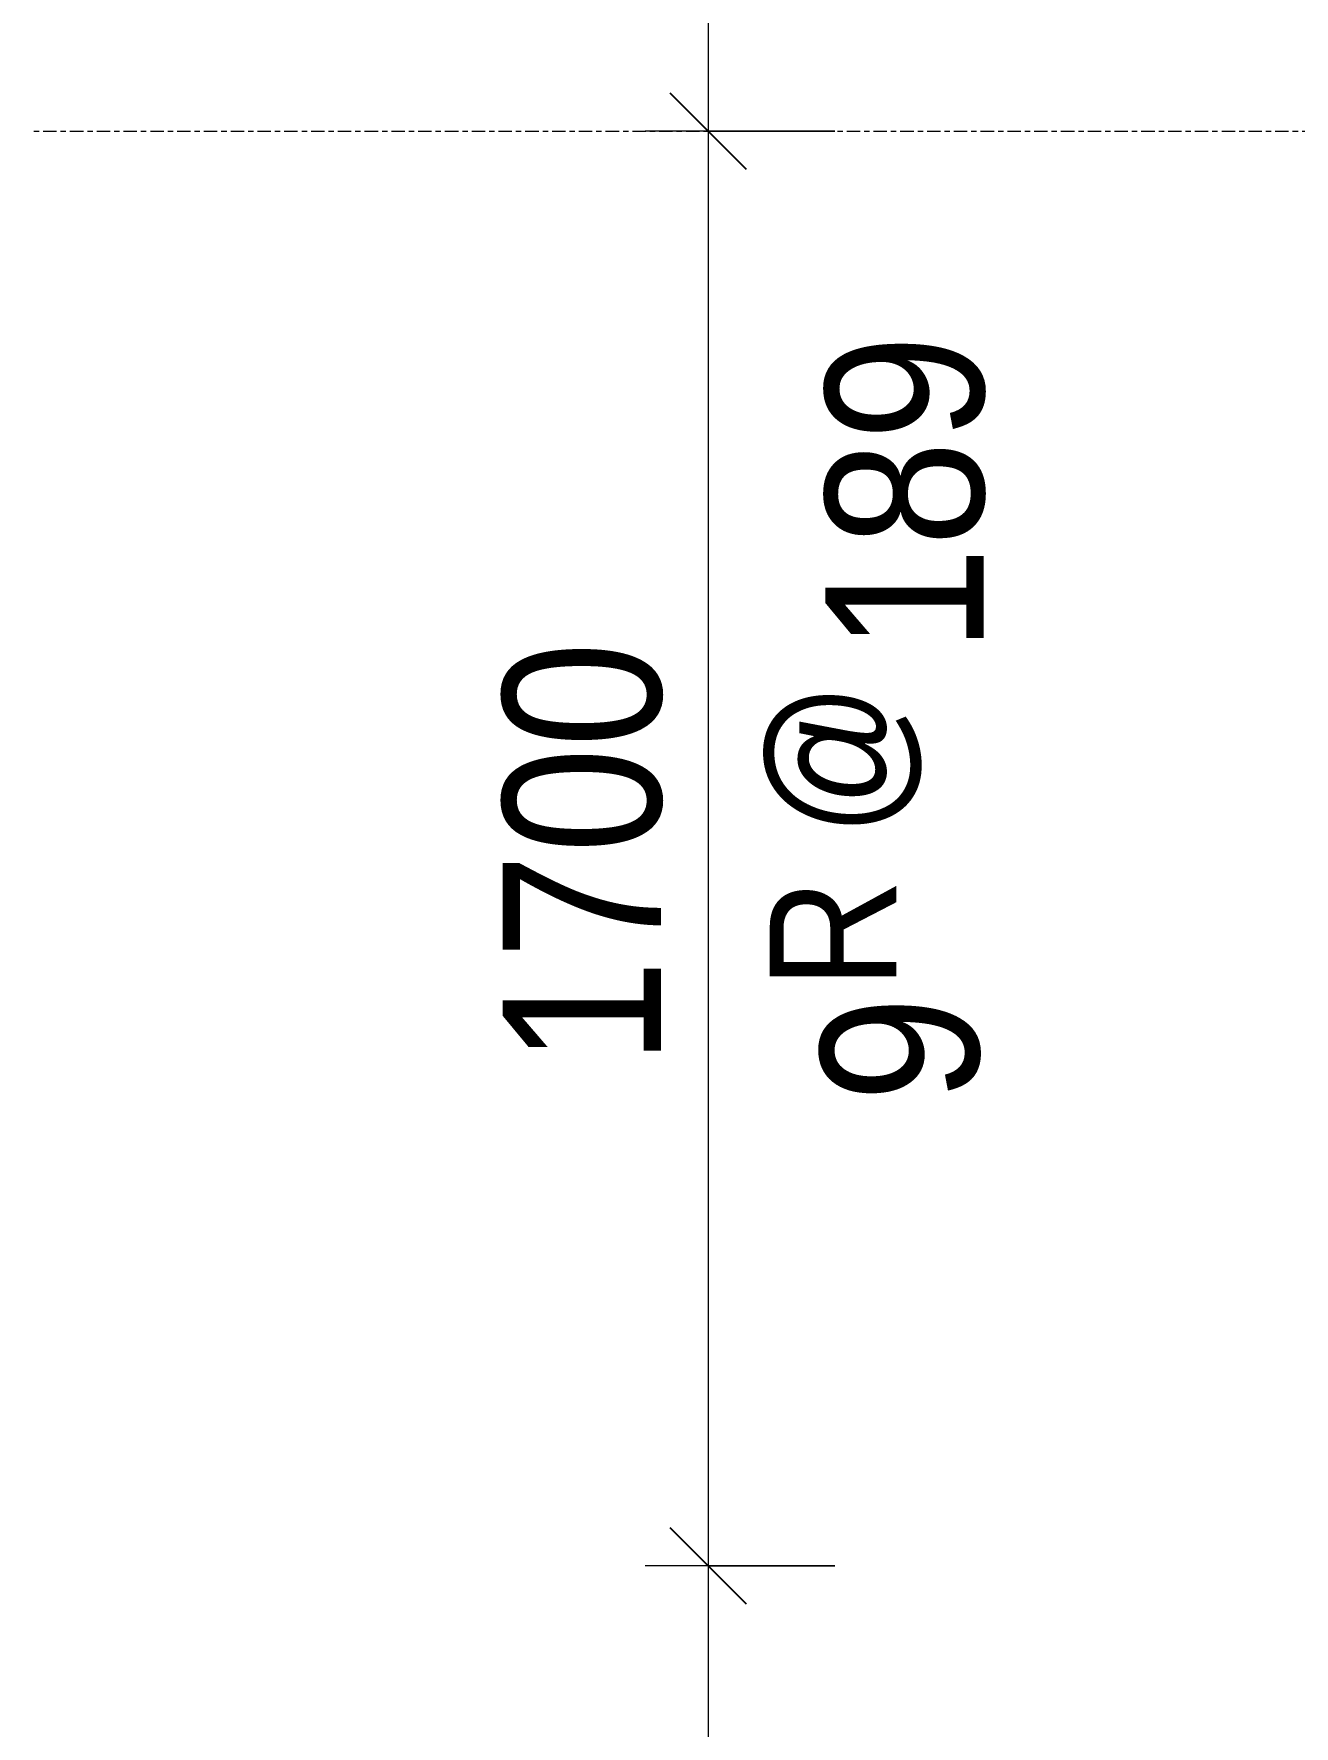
# Model space of a CAD drawing. Header units: millimetres. Extents: x 39389 to 101854, y -4225 to 80933.
# Drawn here: x 85744 to 87238, y 3710 to 5715 of the extents above; entities that cross this region are included whole.
import ezdxf

# ---------------------------------------------------------------- set-up
doc = ezdxf.new("R2010")
doc.units = ezdxf.units.MM
doc.linetypes.add('Centre', pattern=[31.75, 6.35, -4.7625, 15.875, -4.7625])
for name, color, linetype, lineweight in [('A-ANNO-DIMS', 211, 'Continuous', 9), ('A-ANNO-DIMS-75', 211, 'Continuous', 9), ('A-FLOR-LEVL-2', 51, 'Centre', 9), ('S-STRS-IDEN-1', 31, 'Continuous', 9)]:
    doc.layers.add(name, color=color, linetype=linetype, lineweight=lineweight)
doc.styles.add('UTM Avo_1', font='', dxfattribs={"width": 0.9, "height": 187.5})
doc.styles.add('UTM Avo_2', font='', dxfattribs={"width": 0.9, "height": 150})
doc.styles.add('UTM Avo_3', font='', dxfattribs={"width": 0.9, "height": 187.5})
doc.styles.get('UTM Avo_1').set_extended_font_data('UTM Avo')
doc.styles.get('UTM Avo_2').set_extended_font_data('UTM Avo')
doc.styles.get('UTM Avo_3').set_extended_font_data('UTM Avo')
doc.dimstyles.new('1_Dim_chi_tiet_2_5_2', dxfattribs={"dimscale": 304.8, "dimtxt": 187.368928, "dimasz": 0.295276, "dimexe": 0.246063, "dimexo": 0.0625, "dimgap": 0.024606, "dimtad": 1, "dimdec": 0, "dimrnd": 5, "dimzin": 0, "dimdsep": 46, "dimtxsty": 'UTM Avo_1', "dimblk1": 'OBLIQUE', "dimblk2": 'OBLIQUE', "dimsah": 1, "dimcen": 0.09, "dimdle": 0.246063, "dimazin": 0, "dimtfac": 1, "dimtdec": 4, "dimtix": 1, "dimtmove": 0, "dimatfit": 3, "dimfxl": 0.492126, "dimfxlon": 1, "dimtvp": 1, "dimtolj": 1, "dimtzin": 0, "dimarcsym": 2})

# ---------------------------------------------------------------- blocks, each defined once
blk = doc.blocks.new('DIMBLOCK200-TKCS_THANG BỘ TB1 - MẶT CẮT')
at = {"layer": 'A-ANNO-DIMS-75', "lineweight": 25}
for p, q in [((86543.8, 7300), (86498.8, 7345)), ((86543.8, 7300), (86588.8, 7255)), ((86543.8, 5600), (86498.8, 5645)), ((86543.8, 5600), (86588.8, 5555))]:
    blk.add_line(p, q, dxfattribs=at)
at = {"layer": 'A-ANNO-DIMS-75'}
for p, q in [((86693.8, 7300), (86468.8, 7300)), ((86543.8, 7300), (86543.8, 5600)), ((86543.8, 7300), (86693.8, 7300)), ((86693.8, 5600), (86468.8, 5600)), ((86543.8, 5600), (86693.8, 5600))]:
    blk.add_line(p, q, dxfattribs=at)
at = {"layer": 'A-ANNO-DIMS-75', "color": 0, "insert": (86300.2, 6193.2), "char_height": 187.5, "width": 616.236, "attachment_point": 1, "rotation": 90, "line_spacing_factor": 1.110334, "style": 'UTM Avo_1'}
blk.add_mtext('1700', dxfattribs=at)
blk = doc.blocks.new('_Oblique')
at = {"color": 0, "linetype": 'ByBlock', "lineweight": -2}
blk.add_line((-0.5, -0.5), (0.5, 0.5), dxfattribs=at)
blk = doc.blocks.new('DIMBLOCK201-TKCS_THANG BỘ TB1 - MẶT CẮT')
at = {"layer": 'A-ANNO-DIMS-75', "lineweight": 25}
for p, q in [((86543.8, 5600), (86498.8, 5645)), ((86543.8, 5600), (86588.8, 5555)), ((86543.8, 3900), (86498.8, 3945)), ((86543.8, 3900), (86588.8, 3855))]:
    blk.add_line(p, q, dxfattribs=at)
at = {"layer": 'A-ANNO-DIMS-75'}
for p, q in [((86693.8, 5600), (86468.8, 5600)), ((86543.8, 5600), (86543.8, 3900)), ((86543.8, 5600), (86693.8, 5600)), ((86693.8, 3900), (86468.8, 3900)), ((86543.8, 3900), (86693.8, 3900))]:
    blk.add_line(p, q, dxfattribs=at)
at = {"layer": 'A-ANNO-DIMS-75', "color": 0, "insert": (86300.2, 4493.2), "char_height": 187.5, "width": 616.236, "attachment_point": 1, "rotation": 90, "line_spacing_factor": 1.110334, "style": 'UTM Avo_1'}
blk.add_mtext('1700', dxfattribs=at)
blk = doc.blocks.new('DIMBLOCK202-TKCS_THANG BỘ TB1 - MẶT CẮT')
at = {"layer": 'A-ANNO-DIMS-75', "lineweight": 25}
for p, q in [((86543.8, 3900), (86498.8, 3945)), ((86543.8, 3900), (86588.8, 3855)), ((86543.8, 2200), (86498.8, 2245)), ((86543.8, 2200), (86588.8, 2155))]:
    blk.add_line(p, q, dxfattribs=at)
at = {"layer": 'A-ANNO-DIMS-75'}
for p, q in [((86693.8, 3900), (86468.8, 3900)), ((86543.8, 3900), (86543.8, 2200)), ((86543.8, 3900), (86693.8, 3900)), ((86693.8, 2200), (86468.8, 2200)), ((86543.8, 2200), (86693.8, 2200))]:
    blk.add_line(p, q, dxfattribs=at)
at = {"layer": 'A-ANNO-DIMS-75', "color": 0, "insert": (86300.2, 2793.2), "char_height": 187.5, "width": 616.236, "attachment_point": 1, "rotation": 90, "line_spacing_factor": 1.110334, "style": 'UTM Avo_1'}
blk.add_mtext('1700', dxfattribs=at)
blk = doc.blocks.new('M_Stair Run Tag - Standard-143073-TKCS_THANG BỘ TB1 - MẶT CẮT')
at = {"layer": 'S-STRS-IDEN-1', "insert": (-79091.5, 7933.5), "char_height": 150, "width": 705.375, "attachment_point": 2, "rotation": 90, "line_spacing_factor": 1.107334, "style": 'UTM Avo_2'}
blk.add_mtext('\\pt857.25,1714.5,2571.75,3429,4286.25,5143.5,6000.75,6858,7715.25,8572.5,9429.75,10287,11144.25,12001.5,12858.75,13716,14573.25,15430.5,16287.75,17145,18002.25,18859.5,19716.75,20574,21431.25,22288.5,23145.75,24003,24860.25,25717.5,26574.75,27432;R @', dxfattribs=at)

msp = doc.modelspace()

# ---------------------------------------------------------------- linework, layer by layer
at = {"layer": 'A-FLOR-LEVL-2'}
msp.add_line((85744.3, 5600), (97843.9, 5600), dxfattribs=at)

# ---------------------------------------------------------------- block references
at = {"layer": 'S-STRS-IDEN-1'}
msp.add_blockref('M_Stair Run Tag - Standard-143073-TKCS_THANG BỘ TB1 - MẶT CẮT', (165708.2, -3167.9), dxfattribs=at)

# ---------------------------------------------------------------- texts
at = {"layer": 'S-STRS-IDEN-1', "char_height": 187.5, "rotation": 90, "line_spacing_factor": 1.107334, "style": 'UTM Avo_3'}
for s, insert, width, attachment_point in [('\\pt857.25,1714.5,2571.75,3429,4286.25,5143.5,6000.75,6858,7715.25,8572.5,9429.75,10287,11144.25,12001.5,12858.75,13716,14573.25,15430.5,16287.75,17145,18002.25,18859.5,19716.75,20574,21431.25,22288.5,23145.75,24003,24860.25,25717.5,26574.75,27432;189', (86777.8, 4982.3), 379.35, 4), ('\\pt857.25,1714.5,2571.75,3429,4286.25,5143.5,6000.75,6858,7715.25,8572.5,9429.75,10287,11144.25,12001.5,12858.75,13716,14573.25,15430.5,16287.75,17145,18002.25,18859.5,19716.75,20574,21431.25,22288.5,23145.75,24003,24860.25,25717.5,26574.75,27432;9', (86772, 4574.8), 124.875, 6)]:
    msp.add_mtext(s, dxfattribs=dict(at, insert=insert, width=width, attachment_point=attachment_point))

# ---------------------------------------------------------------- dimensions: what is measured, and where the dimension line sits
at = {"layer": 'A-ANNO-DIMS'}
for base, p1, p2, picture, middle in [((86543.8, 5600), (86693.8, 7300), (86693.8, 5600), 'DIMBLOCK200-TKCS_THANG BỘ TB1 - MẶT CẮT', (86439.2, 6450)), ((86543.8, 3900), (86693.8, 5600), (86693.8, 3900), 'DIMBLOCK201-TKCS_THANG BỘ TB1 - MẶT CẮT', (86439.2, 4750)), ((86543.8, 2200), (86693.8, 3900), (86693.8, 2200), 'DIMBLOCK202-TKCS_THANG BỘ TB1 - MẶT CẮT', (86439.2, 3050))]:
    dim = msp.add_linear_dim(base=base, p1=p1, p2=p2, angle=90, dimstyle='1_Dim_chi_tiet_2_5_2', override={"dimpost": '<>', "dimfxl": 1700}, dxfattribs=at)
    dim.commit()
    dim.dimension.update_dxf_attribs({"geometry": picture, "text_midpoint": middle})

doc.saveas('drawing.dxf')
